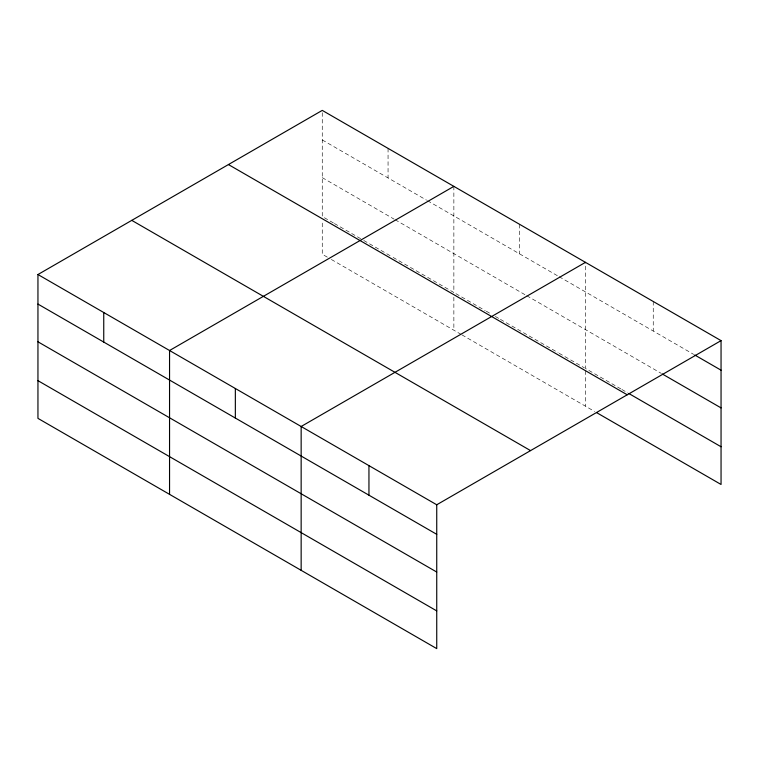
<?xml version="1.0" encoding="UTF-8"?>
<svg xmlns="http://www.w3.org/2000/svg" width="759" height="759" viewBox="0 0 759 759"><rect width="100%" height="100%" fill="white"/><g stroke="black" fill="none" stroke-linecap="round" stroke-linejoin="round"><path stroke-width="0.57" stroke-dasharray="3.79 2.85" d="M333.391 222.937L322.262 216.514L322.262 110.387M322.262 139.941L426.53 200.139M427.545 200.727L558.131 276.124M559.146 276.703L693.726 354.406M322.262 177.653L394.13 219.152M395.145 219.74L525.731 295.128M526.746 295.716L661.355 373.428M334.406 223.525L362.755 239.891M363.76 240.48L392.109 256.836M393.124 257.424L453.863 292.49L453.863 186.372M455.884 293.657L485.238 310.611M486.253 311.19L491.32 314.112M495.361 316.456L499.413 318.789M500.428 319.378L558.131 352.688M559.146 353.277L584.449 367.887M620.881 388.921L585.464 368.476L585.464 262.348M621.887 389.5L627.959 393.01M327.319 257.149L322.262 254.227L322.262 221.23M331.37 259.483L460.95 334.302M461.956 334.88L594.572 411.444M653.252 301.484L653.252 331.038M585.464 370.828L585.464 406.188M519.659 224.36L519.659 253.914M453.863 297.205L453.863 330.203M388.058 148.375L388.058 177.929"/><path stroke-width="1.14" d="M436.738 572.039L436.738 504.773L37.95 274.53L37.95 418.37L436.738 648.613L436.738 572.039L37.95 341.797M596.593 412.611L721.05 484.47L721.05 340.63L322.262 110.387L37.95 274.53M453.863 186.372L169.551 350.516L169.551 494.346M585.464 262.348L301.152 426.492L301.152 570.332M436.738 504.773L721.05 340.63M694.741 354.994L721.05 370.183M662.36 374.016L721.05 407.896M628.974 393.589L721.05 446.757M228.44 164.561L627.228 394.794M131.772 220.366L530.56 450.609M37.95 304.084L436.738 534.327M37.95 380.657L436.738 610.9M368.95 465.637L368.95 495.181M235.347 388.504L235.347 418.057M103.746 312.528L103.746 342.072"/></g></svg>
